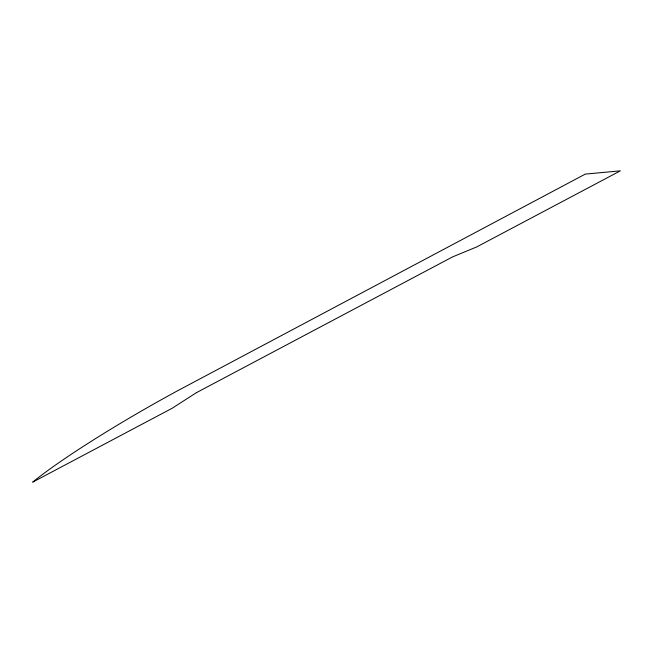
<?xml version="1.0" encoding="UTF-8"?>
<svg xmlns="http://www.w3.org/2000/svg" width="653" height="653" viewBox="0 0 653 653"><rect width="100%" height="100%" fill="white"/><g stroke="black" fill="none" stroke-linecap="round" stroke-linejoin="round"><path stroke-width="0.98" d="M196.455 392.649L172.204 408.231L32.65 482.159A164.115 16.774 -29.6 0 1 178.106 390.486L585.268 174.114L620.35 170.841L476.666 246.956L452.57 256.898L196.455 392.649"/></g></svg>
